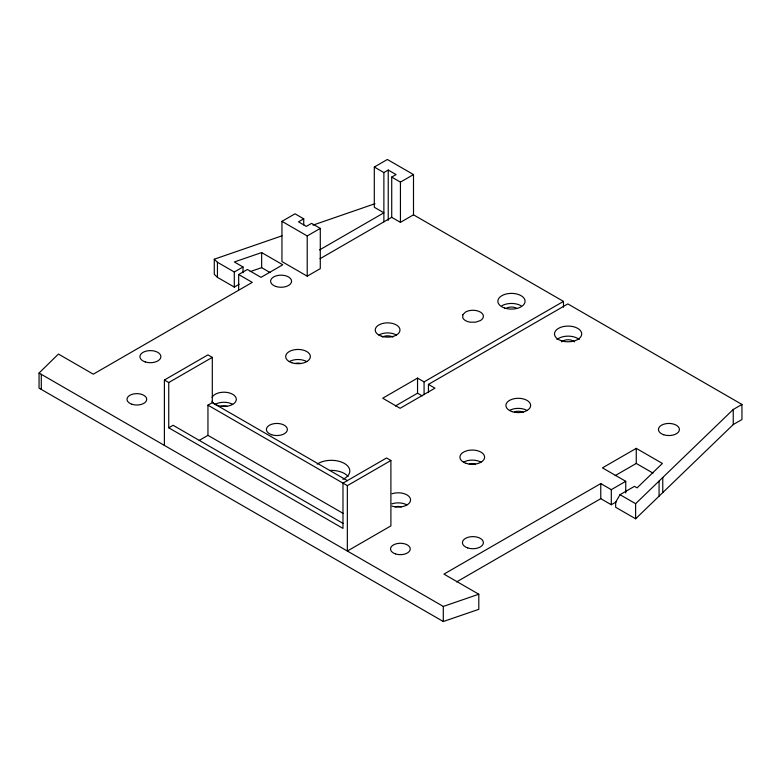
<?xml version="1.0" encoding="UTF-8"?>
<svg xmlns="http://www.w3.org/2000/svg" width="781" height="781" viewBox="0 0 781 781"><rect width="100%" height="100%" fill="white"/><g stroke="black" fill="none" stroke-linecap="round" stroke-linejoin="round"><path stroke-width="1.17" d="M625.747 492.918L625.747 481.311L602.454 467.868L636.261 448.353L662.395 463.445L637.081 487.861L634.455 486.348L620.007 494.685L615.653 502.232L615.653 507.26L635.617 518.789L733.242 424.561L741.95 419.524L741.95 404.441L567.836 303.907L428.437 384.389L428.437 392.521M625.747 481.311L611.298 489.658L600.765 483.576L443.95 574.113L478.802 594.234L478.802 609.326L443.296 621.52L39.05 388.128L39.05 373.035L58.438 354.057L93.29 374.177L252.283 282.38L238.664 274.512L238.664 289.605M635.617 518.789L635.617 503.696L733.242 409.469L741.95 404.441M319.556 249.94L383.881 212.803L374.304 207.268L374.304 167.027L387.366 159.48L413.5 174.573L413.5 214.814L563.472 301.398L563.472 307.197M303.731 218.836L298.508 221.853L306.347 226.383L311.57 223.366L320.288 228.394L320.288 268.635L307.216 276.171L281.951 261.586L281.951 221.345L295.023 213.809L303.731 218.836L303.731 224.928M374.304 167.027L383.881 172.562L388.235 170.043L396.084 174.573L391.72 177.082L391.72 217.323L320.015 258.726M282.009 235.813L214.277 259.204L217.44 262.26L234.3 272.003L243.018 266.965L243.018 272.774M238.664 274.512L247.372 269.484L261 277.353L282.781 264.779L261.645 252.575L234.349 261.967L243.018 266.965M281.951 221.345L307.216 235.94L320.288 228.394M391.72 177.082L400.438 182.119L413.5 174.573M214.277 259.204L214.277 274.297L217.44 277.353L234.3 287.086L239.142 284.294M391.72 217.323L400.438 222.36L413.5 214.814M164.391 445.404L164.391 380.015L207.951 354.867L212.305 357.376L212.305 402.654L347.477 480.686M164.391 380.015L168.745 382.534L212.305 357.376M168.745 382.534L168.745 427.803L173.099 425.284L343.123 523.446M343.123 513.381L207.951 435.349L207.951 405.163L212.305 402.654M199.243 440.377L207.951 435.349M563.472 301.398L424.073 381.88L417.542 378.102L382.7 398.222L400.116 408.287L434.968 388.167L428.437 384.389M395.371 405.993L417.542 393.194L422.209 395.889M347.34 485.645L390.9 460.497L390.9 525.886L347.34 551.035L347.34 485.645L207.951 405.163M615.135 475.639L636.261 463.445L652.984 473.101M456.582 581.913L600.765 498.668L611.298 504.741L616.453 501.763M313.005 225.113L375.007 203.704M250.271 271.573L261.645 267.658L270.099 272.54M39.05 373.035L443.296 606.427L478.802 594.234M620.007 494.685L635.617 503.696M390.9 460.497L386.546 457.978L342.986 483.127L342.986 528.395L168.745 427.803M733.242 409.469L733.242 424.561M662.766 477.494L662.766 492.577M659.076 481.047L659.076 496.14M636.261 448.353L636.261 463.445M611.298 489.658L611.298 504.741M600.765 483.576L600.765 498.668M443.296 606.427L443.296 621.52M424.073 381.88L424.073 394.649M417.542 378.102L417.542 393.194M400.438 182.119L400.438 222.36M388.235 170.043L388.235 220.34M383.881 172.562L383.881 221.745M307.216 235.94L307.216 276.171M261.645 252.575L261.645 267.658M234.3 272.003L234.3 287.086M217.44 262.26L217.44 277.353M41.295 374.333L41.295 389.426M561.695 341.863A7.39 4.266 0 0 1 574.504 341.863M506.244 308.28A7.39 4.266 0 0 1 516.7 308.28M294.954 363.565A6.131 3.544 0 0 1 301.095 363.565M220.906 406.315A6.131 3.544 0 0 1 227.037 406.315M469.196 464.158A6.131 3.544 0 0 1 475.336 464.158M395.147 506.918A6.131 3.544 0 0 1 401.278 506.918M329.689 470.426A18.48 10.67 0 0 1 348.072 476.527M317.154 464.148A18.48 10.67 0 0 1 344.528 463.514A18.48 10.67 0 0 1 342.927 479.3M556.951 339.491A13.609 7.859 0 0 1 579.248 339.491M501.851 305.752A13.609 7.859 0 0 1 521.093 305.752M463.533 462.186A12.35 7.127 0 0 1 480.998 462.186M289.292 361.593A12.35 7.127 0 0 1 306.757 361.593M215.244 404.343A12.35 7.127 0 0 1 232.699 404.343M212.041 397.48A12.35 7.127 0 0 1 231.049 393.487A12.35 7.127 0 0 1 231.049 405.163A12.35 7.127 0 0 1 212.041 401.17M392.042 503.813A12.35 7.127 0 0 1 406.94 504.946M392.042 493.748A12.35 7.127 0 0 1 410.562 499.918A12.35 7.127 0 0 1 392.042 506.098M378.853 335.01A12.369 7.146 0 0 1 396.357 335.01M382.378 337.041A7.4 4.276 0 0 1 392.843 337.041M509.544 410.455A12.369 7.146 0 0 1 527.038 410.455M514.591 411.802A7.4 4.276 0 0 1 523.524 412.485M462.782 314.753L462.782 317.887A10.485 6.053 0 0 0 470.191 322.172L475.619 322.172L480.315 320.6A10.485 6.053 0 0 0 480.315 312.039A10.485 6.053 0 0 0 465.496 312.039L462.782 314.753M561.295 340.741A13.609 7.859 0 0 0 581.708 333.936A13.609 7.859 0 0 0 561.295 327.132A13.609 7.859 0 0 0 561.295 340.741M504.663 308.046A13.609 7.859 0 0 0 525.076 301.241A13.609 7.859 0 0 0 504.663 294.437A13.609 7.859 0 0 0 504.663 308.046M466.091 463.338A12.35 7.127 0 0 0 484.61 457.168A12.35 7.127 0 0 0 466.091 450.998A12.35 7.127 0 0 0 466.091 463.338M291.85 362.745A12.35 7.127 0 0 0 310.369 356.575A12.35 7.127 0 0 0 291.85 350.396A12.35 7.127 0 0 0 291.85 362.745M381.421 336.191A12.369 7.146 0 0 0 399.979 330.002A12.369 7.146 0 0 0 381.421 323.812A12.369 7.146 0 0 0 381.421 336.191M512.102 411.636A12.369 7.146 0 0 0 530.66 405.446A12.369 7.146 0 0 0 512.102 399.257A12.369 7.146 0 0 0 512.102 411.636M395.459 553.895A9.86 5.692 0 0 0 410.25 548.965A9.86 5.692 0 0 0 395.459 544.035A9.86 5.692 0 0 0 395.459 553.895M131.921 404.255A9.86 5.692 0 0 0 146.711 399.325A9.86 5.692 0 0 0 131.921 394.395A9.86 5.692 0 0 0 131.921 404.255M663.684 434.734A10.485 6.053 0 0 0 679.411 429.491A10.485 6.053 0 0 0 663.684 424.249A10.485 6.053 0 0 0 663.684 434.734M275.839 286.451A10.485 6.053 0 0 0 291.567 281.209A10.485 6.053 0 0 0 275.839 275.966A10.485 6.053 0 0 0 275.839 286.451M145.159 361.896A10.485 6.053 0 0 0 160.886 356.653A10.485 6.053 0 0 0 145.159 351.411A10.485 6.053 0 0 0 145.159 361.896M271.642 434.734A10.485 6.053 0 0 0 287.369 429.491A10.485 6.053 0 0 0 271.642 424.249A10.485 6.053 0 0 0 271.642 434.734M467.663 547.911A10.485 6.053 0 0 0 483.39 542.668A10.485 6.053 0 0 0 467.663 537.426A10.485 6.053 0 0 0 467.663 547.911"/></g></svg>
